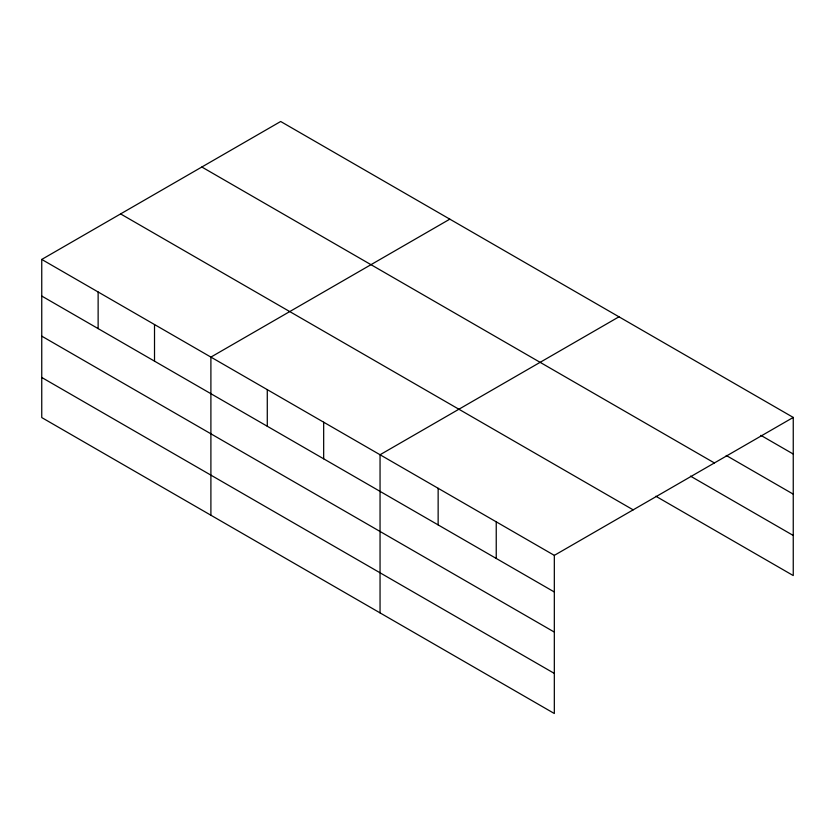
<?xml version="1.0" encoding="UTF-8"?>
<svg xmlns="http://www.w3.org/2000/svg" width="835" height="835" viewBox="0 0 835 835"><rect width="100%" height="100%" fill="white"/><g stroke="black" fill="none" stroke-linecap="round" stroke-linejoin="round"><path stroke-width="1.25" d="M554.325 632.085L554.325 555.369L41.75 259.435L41.75 417.573L554.325 713.508L554.325 632.085L41.75 336.15M655.84 496.23L793.25 575.566L793.25 417.427L280.675 121.493L41.75 259.435M449.825 219.156L210.9 357.098L210.9 515.226M618.975 316.809L380.05 454.751L380.05 612.89M554.325 555.369L793.25 417.427M760.852 435.338L793.25 454.042M726.22 455.451L793.25 494.143M201.83 167.01L714.405 462.955M690.472 476.127L793.25 535.465M120.595 213.917L633.17 509.851M41.75 296.049L554.325 591.984M41.75 377.472L554.325 673.407M496.24 521.833L496.24 558.438M438.145 488.287L438.145 524.902M323.667 422.197L323.667 458.812M267.283 389.642L267.283 426.257M154.517 324.544L154.517 361.148M98.133 291.989L98.133 328.604"/></g></svg>
